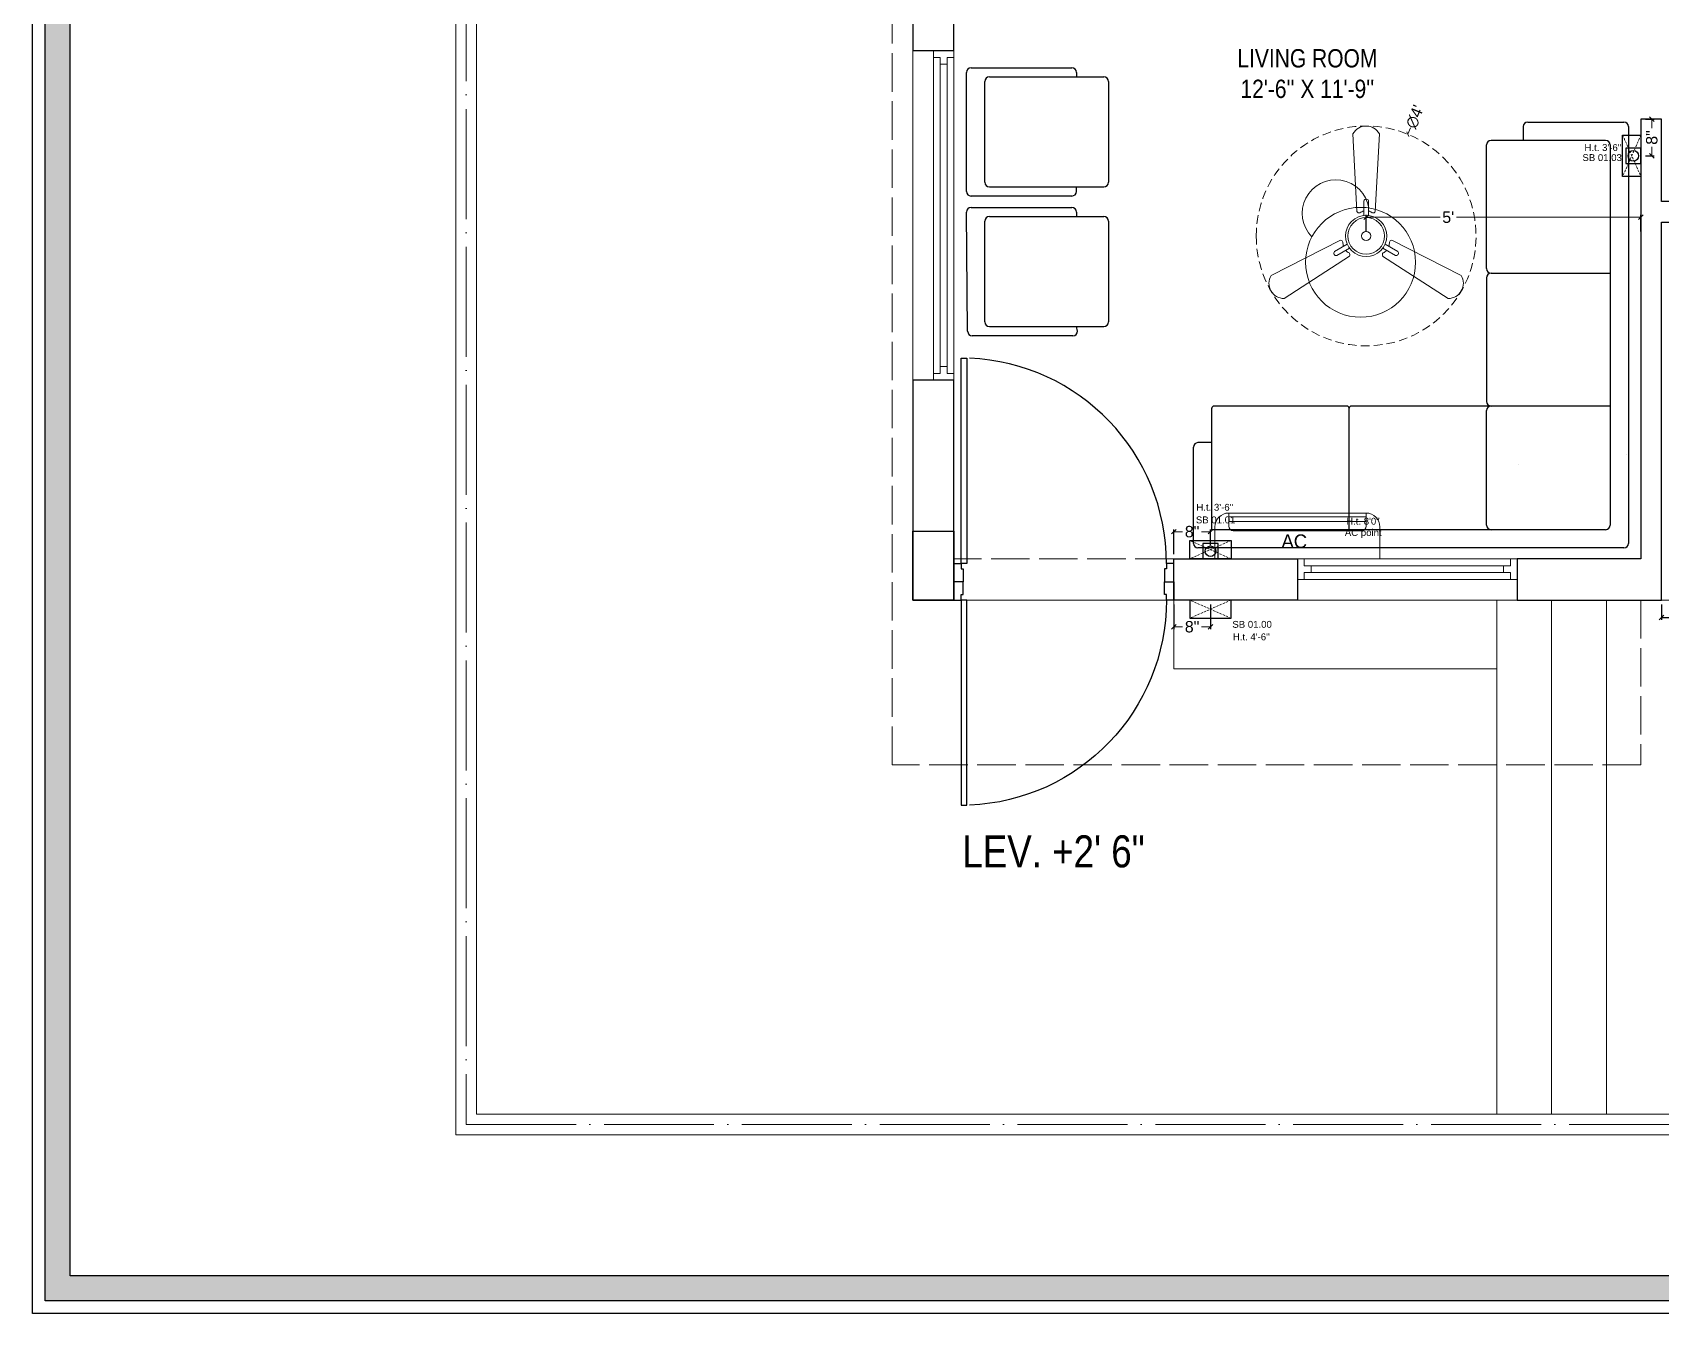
# Model space of a CAD drawing. Header units: millimetres. Extents: x 56222 to 3066687, y -650199 to -121287.
# Drawn here: x 295191.6 to 295547, y -356849.6 to -356569.9 of the extents above; entities that cross this region are included whole.
import ezdxf

# ---------------------------------------------------------------- set-up
doc = ezdxf.new("R2010")
doc.units = ezdxf.units.MM
doc.header["$MEASUREMENT"] = 0
doc.header["$PDMODE"] = 35
for name, pattern in [('ACAD_ISO02W100', [15, 12, -3]), ('ACAD_ISO04W100', [30, 24, -3, 0, -3]), ('DASHED', [0.75, 0.5, -0.25]), ('DASHED2', [0.375, 0.25, -0.125])]:
    doc.linetypes.add(name, pattern=pattern)
doc.layers.get('Defpoints').update_dxf_attribs({"color": 220})
for name, color, linetype in [('AR DOOR', 40, 'Continuous'), ('AR ELE-5', 134, 'Continuous'), ('GROUND FLOOR  ( Text )', 251, 'Continuous')]:
    doc.layers.add(name, color=color, linetype=linetype)
for name, color, linetype, lineweight in [('COLUMN', 1, 'Continuous', 30), ('dim05', 1, 'Continuous', 13), ('el', 7, 'Continuous', 20), ('ELEC-wires', 1, 'DASHED2', 13), ('Electrical', 84, 'Continuous', 30), ('FIRST FLOOR ( TEXT )', 7, 'Continuous', 9), ('FUR', 250, 'Continuous', 0), ('FURNITURE', 32, 'Continuous', 9), ('GROUND FLOOR', 7, 'Continuous', 9), ('GROUND FLOOR  ( PLINE )', 251, 'Continuous', 30), ('GROUND FLOOR ( DW_RAIL )', 7, 'Continuous', 9), ('NAME PLATE', 7, 'Continuous', 25), ('Text', 7, 'Continuous', 15), ('wall', 7, 'Continuous', 30), ('XX~SLAB ( BEAM )~ ( DIM )', 7, 'Continuous', 9)]:
    doc.layers.add(name, color=color, linetype=linetype, lineweight=lineweight)
doc.styles.add('Arial', font='arial.ttf')
doc.styles.add('century g', font='GOTHIC.TTF')
doc.styles.add("Cn_BT_0'-0", font='swissc.ttf')
doc.styles.add('KATHA', font='swissc.ttf')
doc.styles.get("Standard").update_dxf_attribs({"font": 'arial.ttf', "height": 6})
doc.styles.add('TEXT', font='eurr____.ttf')
doc.dimstyles.new('Archana', dxfattribs={"dimtxt": 2, "dimasz": 0.75, "dimexe": 0.5, "dimexo": 0.5, "dimgap": 0, "dimtad": 0, "dimzin": 0, "dimdsep": 46, "dimlunit": 4, "dimtxsty": 'century g', "dimblk": 'OBLIQUE', "dimcen": 0, "dimdle": 1, "dimclrd": 256, "dimclre": 256, "dimclrt": 256, "dimadec": 0, "dimazin": 0, "dimtfac": 1, "dimtofl": 0, "dimtmove": 1, "dimatfit": 3, "dimfxl": 1, "dimfxlon": 1, "dimtolj": 1, "dimtzin": 0, "dimlwd": -1, "dimlwe": -1, "dimarcsym": 0})
doc.dimstyles.new('ISO-25', dxfattribs={"dimtxt": 2.5, "dimasz": 1, "dimexe": 0.5, "dimexo": 1, "dimtad": 0, "dimdec": 1, "dimlunit": 4, "dimtxsty": 'Standard', "dimblk": 'OBLIQUE', "dimcen": 2.5, "dimclrd": 1, "dimclre": 1, "dimclrt": 5, "dimadec": 0, "dimazin": 0, "dimtfac": 1, "dimtdec": 1, "dimtmove": 0, "dimatfit": 3, "dimfxl": 1, "dimlwd": -1, "dimarcsym": 0})

# ---------------------------------------------------------------- blocks, each defined once
blk = doc.blocks.new('LAYOUT FILE')
at = {"layer": 'NAME PLATE', "true_color": 0xd39e00}
h = blk.add_hatch(color=42, dxfattribs=at)
h.paths.add_polyline_path([(3346889.83, -513806.18), (3346889.83, -514260.7), (3347535.56, -514260.7), (3347535.56, -513806.18)])
h.paths.add_polyline_path([(3346894.36, -513810.71), (3347531.03, -513810.71), (3347531.03, -514256.17), (3346894.36, -514256.17)], flags=16)
at = {"layer": 'NAME PLATE', "color": 42, "true_color": 0xd39e00}
for points in [[(3346887.56, -513803.91), (3347537.83, -513803.91), (3347537.83, -514262.96), (3346887.56, -514262.96)], [(3346889.83, -513806.18), (3347535.56, -513806.18), (3347535.56, -514260.7), (3346889.83, -514260.7)], [(3346894.36, -513810.71), (3347531.03, -513810.71), (3347531.03, -514256.17), (3346894.36, -514256.17)]]:
    blk.add_lwpolyline(points, close=True, dxfattribs=at)
blk = doc.blocks.new('*U20')
for points in [[(0, 0), (0, 1120), (30, 1120), (30, 0)], [(-40, 0), (0, 0), (0, -30), (10, -30), (10, -100), (-40, -100)], [(1160, 0), (1120, 0), (1120, -30), (1110, -30), (1110, -100), (1160, -100)]]:
    blk.add_lwpolyline(points, close=True)
at = {"layer": 'AR ELE-5', "linetype": 'ByBlock', "ltscale": 15}
blk.add_arc((-1.6, -0.7), 1121.6, 0.03474, 87.62699, dxfattribs=at)
blk = doc.blocks.new('_Oblique')
at = {"layer": 'wall', "color": 0, "lineweight": -2}
blk.add_line((-0.5, -0.5), (0.5, 0.5), dxfattribs=at)
blk = doc.blocks.new('*D369')
at = {"layer": 'Defpoints', "color": 0, "lineweight": 30, "transparency": 16777216}
for p in [(295547.28, -356693.82), (295551.78, -356693.82), (295551.78, -356697.63)]:
    blk.add_point(p, dxfattribs=at)
at = {"layer": 'dim05', "color": 5, "linetype": 'Continuous', "lineweight": -2, "transparency": 16777216}
for p, q in [((295547.28, -356694.82), (295547.28, -356698.13)), ((295551.78, -356694.82), (295551.78, -356698.13))]:
    blk.add_line(p, q, dxfattribs=at)
at = {"layer": 'dim05', "color": 5, "linetype": 'Continuous', "lineweight": 30, "transparency": 16777216}
for p, q in [((295547.28, -356697.63), (295551.78, -356697.63)), ((295549.53, -356697.63), (295550.53, -356702.56)), ((295550.53, -356702.56), (295551.78, -356702.56))]:
    blk.add_line(p, q, dxfattribs=at)
at = {"layer": 'dim05', "color": 5, "lineweight": 30, "transparency": 16777216, "rotation": 180}
blk.add_blockref('_Oblique', (295547.28, -356697.63), dxfattribs=at)
at = {"layer": 'dim05', "color": 5, "lineweight": 30, "transparency": 16777216}
blk.add_blockref('_Oblique', (295551.78, -356697.63), dxfattribs=at)
at = {"layer": 'dim05', "color": 5, "lineweight": 30, "transparency": 16777216, "insert": (295554.8, -356702.56), "char_height": 2.5, "attachment_point": 5, "style": 'Arial'}
blk.add_mtext('4{\\H1x;\\S1/2;}"', dxfattribs=at)
blk = doc.blocks.new('6616')
at = {"color": 242, "linetype": 'DASHED', "true_color": 0xcd2027}
for p, q in [((386784.79, -36915.77), (386775.78, -36911.78)), ((386784.79, -36911.78), (386775.78, -36915.77))]:
    blk.add_line(p, q, dxfattribs=at)
at = {"layer": 'ELEC-wires', "color": 5, "linetype": 'ByBlock', "lineweight": 30, "ltscale": 4}
blk.add_lwpolyline([(386775.78, -36911.78), (386784.79, -36911.78), (386784.79, -36915.77), (386775.78, -36915.77)], close=True, dxfattribs=at)
blk = doc.blocks.new('*D374')
at = {"layer": 'Defpoints', "color": 0, "lineweight": 30, "transparency": 16777216}
for p in [(295448.78, -356678.9), (295448.78, -356682.83), (295440.78, -356684.82)]:
    blk.add_point(p, dxfattribs=at)
at = {"layer": 'dim05', "color": 1, "linetype": 'Continuous', "lineweight": -2, "transparency": 16777216}
for p, q in [((295440.78, -356683.82), (295440.78, -356678.4)), ((295448.78, -356681.83), (295448.78, -356678.4))]:
    blk.add_line(p, q, dxfattribs=at)
at = {"layer": 'dim05', "color": 1, "linetype": 'Continuous', "transparency": 16777216}
for p, q in [((295440.78, -356678.9), (295442.72, -356678.9)), ((295448.78, -356678.9), (295446.85, -356678.9))]:
    blk.add_line(p, q, dxfattribs=at)
at = {"layer": 'dim05', "color": 1, "transparency": 16777216, "rotation": 180}
blk.add_blockref('_Oblique', (295440.78, -356678.9), dxfattribs=at)
at = {"layer": 'dim05', "color": 1, "transparency": 16777216}
blk.add_blockref('_Oblique', (295448.78, -356678.9), dxfattribs=at)
at = {"layer": 'dim05', "color": 5, "lineweight": 25, "transparency": 16777216, "insert": (295444.78, -356678.9), "char_height": 2.5, "attachment_point": 5, "style": 'Arial'}
blk.add_mtext('8"', dxfattribs=at)
blk = doc.blocks.new('ac paln')
at = {"layer": 'Electrical', "lineweight": 15}
for p, q in [((389238.69, -37646.36), (389238.69, -37610.34)), ((389238.69, -37610.34), (389245.67, -37610.34)), ((389244.81, -37642.35), (389244.81, -37614.35)), ((389245.81, -37613.35), (389248.68, -37613.35)), ((389246.82, -37643.35), (389246.82, -37613.35)), ((389247.82, -37643.35), (389247.82, -37613.35)), ((389248.68, -37613.35), (389248.68, -37643.35)), ((389248.68, -37643.35), (389248.68, -37613.35)), ((389245.81, -37643.35), (389248.68, -37643.35)), ((389248.68, -37643.35), (389248.68, -37643.35)), ((389245.67, -37646.36), (389238.69, -37646.36))]:
    blk.add_line(p, q, dxfattribs=at)
for centre, start, end in [((389245.67, -37613.35), 0, 90), ((389245.67, -37643.35), 270, 0)]:
    blk.add_arc(centre, 3.01, start, end, dxfattribs=at)
at = {"layer": 'Electrical', "lineweight": 15, "extrusion": (0, 0, -1)}
for centre, start_param, end_param in [((389245.81, -37614.35), -0.785398, 0.785398), ((389245.81, -37642.35), 3.926991, 5.497787)]:
    blk.add_ellipse(centre, major_axis=(-0.71, 0.71), ratio=1, start_param=start_param, end_param=end_param, dxfattribs=at)
at = {"layer": 'Text', "style": 'TEXT'}
blk.add_text('AC', height=3, rotation=270, dxfattribs=at).set_placement((389241.02, -37624.87))
blk = doc.blocks.new('*D376')
at = {"layer": 'Defpoints', "color": 0, "lineweight": 30, "transparency": 16777216}
for p in [(295440.78, -356693.82), (295448.78, -356693.82), (295448.78, -356699.67)]:
    blk.add_point(p, dxfattribs=at)
at = {"layer": 'dim05', "color": 1, "linetype": 'Continuous', "lineweight": -2, "transparency": 16777216}
for p, q in [((295440.78, -356694.82), (295440.78, -356700.17)), ((295448.78, -356694.82), (295448.78, -356700.17))]:
    blk.add_line(p, q, dxfattribs=at)
at = {"layer": 'dim05', "color": 1, "linetype": 'Continuous', "transparency": 16777216}
for p, q in [((295440.78, -356699.67), (295442.72, -356699.67)), ((295448.78, -356699.67), (295446.85, -356699.67))]:
    blk.add_line(p, q, dxfattribs=at)
at = {"layer": 'dim05', "color": 1, "transparency": 16777216, "rotation": 180}
blk.add_blockref('_Oblique', (295440.78, -356699.67), dxfattribs=at)
at = {"layer": 'dim05', "color": 1, "transparency": 16777216}
blk.add_blockref('_Oblique', (295448.78, -356699.67), dxfattribs=at)
at = {"layer": 'dim05', "color": 5, "lineweight": 25, "transparency": 16777216, "insert": (295444.78, -356699.67), "char_height": 2.5, "attachment_point": 5, "style": 'Arial'}
blk.add_mtext('8"', dxfattribs=at)
blk = doc.blocks.new('*D377')
at = {"layer": 'Defpoints', "color": 0, "lineweight": 30, "transparency": 16777216}
for p in [(295542.78, -356588.82), (295542.78, -356596.82), (295545.16, -356596.82)]:
    blk.add_point(p, dxfattribs=at)
at = {"layer": 'dim05', "color": 1, "linetype": 'Continuous', "lineweight": -2, "transparency": 16777216}
for p, q in [((295543.78, -356588.82), (295545.66, -356588.82)), ((295543.78, -356596.82), (295545.66, -356596.82))]:
    blk.add_line(p, q, dxfattribs=at)
at = {"layer": 'dim05', "color": 1, "linetype": 'Continuous', "transparency": 16777216}
for p, q in [((295545.16, -356588.82), (295545.16, -356590.76)), ((295545.16, -356596.82), (295545.16, -356594.88))]:
    blk.add_line(p, q, dxfattribs=at)
at = {"layer": 'dim05', "color": 1, "transparency": 16777216}
for p, rotation in [((295545.16, -356588.82), 90), ((295545.16, -356596.82), 270)]:
    blk.add_blockref('_Oblique', p, dxfattribs=dict(at, rotation=rotation))
at = {"layer": 'dim05', "color": 5, "lineweight": 25, "transparency": 16777216, "insert": (295545.16, -356592.82), "char_height": 2.5, "attachment_point": 5, "rotation": 90, "style": 'Arial'}
blk.add_mtext('8"', dxfattribs=at)
blk = doc.blocks.new('fan')
at = {"layer": 'Electrical', "lineweight": 15, "ltscale": 20}
for p, q in [((3300835.29, -509900.78), (3300836.47, -509923.43)), ((3300841.81, -509923.43), (3300842.99, -509900.78)), ((3300838.47, -509924.57), (3300838.47, -509920.25)), ((3300839.81, -509920.28), (3300839.81, -509924.57)), ((3300831.66, -509931.77), (3300811.45, -509942.07)), ((3300866.83, -509942.07), (3300846.62, -509931.77)), ((3300815.3, -509948.74), (3300834.33, -509936.39)), ((3300829.93, -509935.08), (3300833.64, -509932.93)), ((3300834.31, -509934.09), (3300830.57, -509936.25)), ((3300843.95, -509936.39), (3300862.98, -509948.74)), ((3300847.68, -509936.23), (3300843.97, -509934.09)), ((3300844.64, -509932.93), (3300848.38, -509935.09))]:
    blk.add_line(p, q, dxfattribs=at)
at = {"layer": 'Electrical', "linetype": 'DASHED', "lineweight": 15, "ltscale": 5}
blk.add_circle((3300839.14, -509930.53), 32, dxfattribs=at)
at = {"layer": 'Electrical', "lineweight": 15, "ltscale": 20}
for centre, major_axis, start_param, end_param in [((3300839.14, -509902.94), (3.12, 3.12), -0.272136, 1.842967), ((3300839.13, -509920.5), (0.501, 0.501), -0.465536, 1.983618), ((3300839.14, -509930.53), (4.24, -4.24), 3.14161, 9.424795), ((3300839.14, -509930.53), (3.77, -3.77), 1.749190548672175e-05, 6.283202799085073), ((3300837.1, -509923.08), (0.51, 0.51), 2.863014, 4.257784), ((3300839.14, -509926.42), (2.27, -2.27), 2.565057, 2.951308), ((3300839.14, -509926.42), (2.27, 2.27), 0.19032, 0.57657), ((3300841.18, -509923.08), (0.51, -0.51), 5.167028, 6.561799), ((3300831.67, -509932.49), (0.51, -0.51), 0.978238, 2.373008), ((3300835.59, -509932.58), (2.27, -2.27), 3.855511, 4.241762), ((3300839.14, -509930.53), (0.943, 0.943), 1.570814, 7.853999), ((3300842.69, -509932.58), (2.27, 2.27), 5.183051, 5.569301), ((3300846.61, -509932.49), (0.51, -0.51), 2.339416, 3.734186), ((3300830.46, -509935.55), (0.501, -0.501), 3.199655, 5.648809), ((3300835.59, -509932.58), (2.27, -2.27), 4.659452, 5.045703), ((3300833.71, -509936.02), (0.51, 0.51), -1.325776, 0.068994), ((3300844.57, -509936.02), (0.51, -0.51), 3.072633, 4.467404), ((3300842.69, -509932.58), (2.27, 2.27), 4.37911, 4.765361), ((3300847.83, -509935.54), (0.501, 0.501), 3.723254, 6.172408), ((3300815.25, -509944.32), (3.12, -3.12), 3.393055, 5.508159), ((3300863.03, -509944.32), (3.12, -3.12), 5.48745, 7.602554)]:
    blk.add_ellipse(centre, major_axis=major_axis, ratio=1, start_param=start_param, end_param=end_param, dxfattribs=at)
blk = doc.blocks.new('*D386')
at = {"layer": 'Defpoints', "color": 0, "lineweight": 30, "transparency": 16777216}
for p in [(295542.78, -356610.24), (295482.78, -356614.32), (295542.78, -356614.32)]:
    blk.add_point(p, dxfattribs=at)
at = {"layer": 'dim05', "color": 1, "linetype": 'Continuous', "lineweight": -2, "transparency": 16777216}
for p, q in [((295482.78, -356613.32), (295482.78, -356609.74)), ((295542.78, -356613.32), (295542.78, -356609.74))]:
    blk.add_line(p, q, dxfattribs=at)
at = {"layer": 'dim05', "color": 1, "linetype": 'Continuous', "transparency": 16777216}
for p, q in [((295482.78, -356610.24), (295498.92, -356610.24)), ((295542.78, -356610.24), (295502.48, -356610.24))]:
    blk.add_line(p, q, dxfattribs=at)
at = {"layer": 'dim05', "color": 1, "transparency": 16777216, "rotation": 180}
blk.add_blockref('_Oblique', (295482.78, -356610.24), dxfattribs=at)
at = {"layer": 'dim05', "color": 1, "transparency": 16777216}
blk.add_blockref('_Oblique', (295542.78, -356610.24), dxfattribs=at)
at = {"layer": 'dim05', "color": 5, "lineweight": 25, "transparency": 16777216, "insert": (295500.7, -356610.24), "char_height": 2.5, "attachment_point": 5, "style": 'Arial'}
blk.add_mtext("5'", dxfattribs=at)
blk = doc.blocks.new('*D392')
at = {"layer": 'Defpoints', "color": 0, "lineweight": 30, "transparency": 16777216}
for p in [(295491.87, -356592.11), (295473.69, -356636.53)]:
    blk.add_point(p, dxfattribs=at)
at = {"layer": 'dim05', "transparency": 16777216}
blk.add_line((295492.44, -356590.72), (295491.87, -356592.11), dxfattribs=at)
at = {"layer": 'dim05', "transparency": 16777216, "xscale": 0.75, "yscale": 0.75, "zscale": 0.75, "rotation": 247.74434519666}
blk.add_blockref('_Oblique', (295491.87, -356592.11), dxfattribs=at)
at = {"layer": 'dim05', "color": 5, "lineweight": 25, "transparency": 16777216, "insert": (295493.43, -356588.3), "char_height": 2.5, "attachment_point": 5, "rotation": 67.7443, "style": 'century g'}
blk.add_mtext("\\A1;∅4'", dxfattribs=at)

msp = doc.modelspace()

# ---------------------------------------------------------------- linework, layer by layer
at = {"layer": 'COLUMN'}
msp.add_lwpolyline([(295383.783, -356678.82), (295392.783, -356678.82), (295392.783, -356693.82), (295383.783, -356693.82)], close=True, dxfattribs=at)
at = {"layer": 'FUR'}
for p, q in [((295516.062, -356664.131), (295516.062, -356664.131)), ((295539.651, -356662.131), (295539.651, -356662.131))]:
    msp.add_line(p, q, dxfattribs=at)
at = {"layer": 'FURNITURE', "lineweight": 30}
for p, q in [((295395.51, -356604.601), (295395.51, -356578.601)), ((295396.51, -356577.601), (295418.51, -356577.601)), ((295400.51, -356579.601), (295425.51, -356579.601)), ((295419.51, -356578.601), (295419.51, -356579.601)), ((295399.51, -356602.601), (295399.51, -356580.601)), ((295426.51, -356580.601), (295426.51, -356602.601)), ((295517.067, -356590.457), (295517.067, -356593.457)), ((295518.067, -356589.457), (295539.067, -356589.457)), ((295540.067, -356590.457), (295540.067, -356681.457)), ((295509.067, -356621.457), (295509.067, -356594.457)), ((295532.067, -356593.457), (295510.067, -356593.457)), ((295535.067, -356593.457), (295532.067, -356593.457)), ((295536.067, -356594.457), (295536.067, -356677.457)), ((295400.51, -356603.601), (295403.51, -356603.601)), ((295403.51, -356603.601), (295425.51, -356603.601)), ((295419.51, -356604.601), (295419.51, -356603.601)), ((295418.51, -356605.601), (295396.51, -356605.601)), ((295396.51, -356608.101), (295418.51, -356608.101)), ((295395.774, -356635.118), (295395.51, -356609.101)), ((295399.51, -356633.101), (295399.51, -356611.101)), ((295400.51, -356610.101), (295425.51, -356610.101)), ((295419.51, -356609.101), (295419.51, -356610.101)), ((295426.51, -356611.101), (295426.51, -356633.101)), ((295510.067, -356622.457), (295536.067, -356622.457)), ((295509.067, -356623.457), (295509.067, -356650.457)), ((295418.774, -356636.118), (295396.774, -356636.118)), ((295400.51, -356634.101), (295403.51, -356634.101)), ((295403.51, -356634.101), (295425.51, -356634.101)), ((295419.774, -356635.118), (295419.51, -356634.101)), ((295449.067, -356678.457), (295449.067, -356651.957)), ((295478.567, -356651.457), (295449.567, -356651.457)), ((295479.067, -356678.457), (295479.067, -356651.957)), ((295536.067, -356651.457), (295479.567, -356651.457)), ((295509.067, -356677.457), (295509.067, -356652.457)), ((295445.067, -356681.457), (295445.067, -356660.457)), ((295449.067, -356659.457), (295446.067, -356659.457)), ((295535.067, -356678.457), (295449.067, -356678.457)), ((295539.067, -356682.457), (295446.067, -356682.457))]:
    msp.add_line(p, q, dxfattribs=at)
at = {"layer": 'FURNITURE'}
msp.add_circle((295481.578, -356620.075, 0.069), 12, dxfattribs=at)
at = {"layer": 'FURNITURE', "lineweight": 30}
for centre, radius, start, end in [((295396.51, -356578.601), 1, 90, 180), ((295400.51, -356580.601), 1, 90, 180), ((295418.51, -356578.601), 1, 0, 90), ((295425.51, -356580.601), 1, 0, 90), ((295518.067, -356590.457), 1, 90, 180), ((295539.067, -356590.457), 1, 0, 90), ((295510.067, -356594.457), 1, 90, 180), ((295535.067, -356594.457), 1, 0, 90), ((295396.51, -356604.601), 1, 180, 270), ((295400.51, -356602.601), 1, 180, 270), ((295418.51, -356604.601), 1, 270, 0), ((295425.51, -356602.601), 1, 270, 0), ((295396.51, -356609.101), 1, 90, 180), ((295418.51, -356609.101), 1, 0, 90), ((295400.51, -356611.101), 1, 90, 180), ((295425.51, -356611.101), 1, 0, 90), ((295510.067, -356621.457), 1, 180, 270), ((295510.067, -356623.457), 1, 90, 180), ((295400.51, -356633.101), 1, 180, 270), ((295425.51, -356633.101), 1, 270, 0), ((295396.774, -356635.118), 1, 180, 270), ((295418.774, -356635.118), 1, 270, 0), ((295510.067, -356650.457), 1, 180, 270), ((295449.567, -356651.957), 0.5, 90, 180), ((295478.567, -356651.957), 0.5, 0, 90), ((295479.567, -356651.957), 0.5, 90, 180), ((295510.067, -356652.457), 1, 90, 180), ((295446.067, -356660.457), 1, 90, 180), ((295510.067, -356677.457), 1, 180, 270), ((295510.067, -356677.457), 1, 180, 270), ((295535.067, -356677.457), 1, 270, 0), ((295446.067, -356681.457), 1, 180, 270), ((295539.067, -356681.457), 1, 270, 0)]:
    msp.add_arc(centre, radius, start, end, dxfattribs=at)
at = {"layer": 'FURNITURE'}
msp.add_arc((295476.142, -356609.377, 0.069), 7.313, 9.19778, 224.68027, dxfattribs=at)
at = {"layer": 'GROUND FLOOR'}
for p, q in [((295284.033, -356343.57), (295284.033, -356810.57)), ((295288.533, -356348.07), (295288.533, -356806.07)), ((295383.783, -356401.32), (295383.783, -356693.82)), ((295392.783, -356543.82), (295392.783, -356693.82)), ((295392.783, -356573.82), (295383.783, -356573.82)), ((295392.783, -356645.82), (295383.783, -356645.82)), ((295542.783, -356684.82), (295440.783, -356684.82)), ((295440.783, -356684.82), (295440.783, -356693.82)), ((295784.283, -356693.82), (295383.783, -356693.82)), ((295511.283, -356693.82), (295511.283, -356806.07)), ((295523.283, -356693.82), (295523.283, -356806.07)), ((295535.283, -356693.82), (295535.283, -356806.07)), ((295288.533, -356806.07), (295784.283, -356806.07)), ((295284.033, -356810.57), (295784.283, -356810.57))]:
    msp.add_line(p, q, dxfattribs=at)
at = {"layer": 'GROUND FLOOR', "linetype": 'ACAD_ISO02W100', "ltscale": 0.7}
msp.add_line((295440.783, -356684.82), (295392.783, -356684.82), dxfattribs=at)
at = {"layer": 'GROUND FLOOR', "color": 1, "linetype": 'ACAD_ISO04W100'}
msp.add_lwpolyline([(295784.283, -356345.82), (295286.283, -356345.82), (295286.283, -356808.32), (295784.283, -356808.32)], dxfattribs=at)
at = {"layer": 'GROUND FLOOR', "color": 1, "linetype": 'ACAD_ISO02W100', "ltscale": 0.7}
msp.add_lwpolyline([(295542.783, -356693.82), (295542.783, -356729.82), (295379.283, -356729.82), (295379.283, -356377.32), (295383.783, -356377.32)], dxfattribs=at)
at = {"layer": 'GROUND FLOOR  ( PLINE )'}
for points in [[(295392.783, -356543.82), (295452.783, -356543.82), (295452.783, -356539.32), (295392.783, -356539.32), (295392.783, -356528.82), (295383.783, -356528.82), (295383.783, -356573.82), (295392.783, -356573.82)], [(295547.283, -356611.32), (295589.283, -356611.32), (295589.283, -356588.82), (295584.783, -356588.82), (295584.783, -356606.82), (295547.283, -356606.82), (295547.283, -356588.82), (295542.783, -356588.82), (295542.783, -356684.82), (295515.783, -356684.82), (295515.783, -356693.82), (295547.283, -356693.82)], [(295392.783, -356645.82), (295383.783, -356645.82), (295383.783, -356693.82), (295392.783, -356693.82)], [(295440.783, -356684.82), (295467.783, -356684.82), (295467.783, -356693.82), (295440.783, -356693.82)]]:
    msp.add_lwpolyline(points, close=True, dxfattribs=at)
at = {"layer": 'GROUND FLOOR ( DW_RAIL )'}
for points in [[(295392.783, -356645.82), (295392.783, -356644.32), (295391.283, -356644.32), (295391.283, -356642.82), (295389.783, -356642.82), (295389.783, -356576.82), (295391.283, -356576.82), (295391.283, -356575.32), (295392.783, -356575.32), (295392.783, -356573.82), (295388.283, -356573.82), (295388.283, -356575.32), (295389.783, -356575.32), (295389.783, -356576.82), (295391.283, -356576.82), (295391.283, -356642.82), (295389.783, -356642.82), (295389.783, -356644.32), (295388.283, -356644.32), (295388.283, -356645.82), (295392.783, -356645.82), (295392.783, -356573.82), (295388.283, -356573.82), (295388.283, -356645.82)], [(295467.783, -356684.82), (295515.783, -356684.82), (295515.783, -356693.82), (295467.783, -356693.82)], [(295515.783, -356684.82), (295514.283, -356684.82), (295514.283, -356686.32), (295512.783, -356686.32), (295512.783, -356687.82), (295470.783, -356687.82), (295470.783, -356686.32), (295469.283, -356686.32), (295469.283, -356684.82), (295467.783, -356684.82), (295467.783, -356689.32), (295469.283, -356689.32), (295469.283, -356687.82), (295470.783, -356687.82), (295470.783, -356686.32), (295512.783, -356686.32), (295512.783, -356687.82), (295514.283, -356687.82), (295514.283, -356689.32), (295515.783, -356689.32), (295515.783, -356684.82), (295467.783, -356684.82), (295467.783, -356689.32), (295515.783, -356689.32)]]:
    msp.add_lwpolyline(points, close=True, dxfattribs=at)
at = {"layer": 'XX~SLAB ( BEAM )~ ( DIM )', "color": 5, "lineweight": 30}
for points in [[(295539.455, -356598.475), (295542.774, -356598.475), (295542.791, -356595.165), (295539.473, -356595.165)], [(295447.123, -356684.82), (295450.442, -356684.82), (295450.459, -356681.51), (295447.14, -356681.51)]]:
    msp.add_lwpolyline(points, close=True, dxfattribs=at)
at = {"layer": 'XX~SLAB ( BEAM )~ ( DIM )'}
msp.add_lwpolyline([(295440.783, -356693.82), (295511.283, -356693.82), (295511.283, -356708.858), (295440.783, -356708.858)], close=True, dxfattribs=at)
at = {"layer": 'XX~SLAB ( BEAM )~ ( DIM )', "color": 5, "lineweight": 30}
for centre in [(295541.128, -356596.82), (295448.796, -356683.165)]:
    msp.add_circle(centre, 1.155, dxfattribs=at)

# ---------------------------------------------------------------- block references
at = {"layer": 'AR DOOR', "linetype": 'ByBlock', "lineweight": -2, "extrusion": (0, 0, -1), "xscale": -0.04000000000002399, "yscale": 0.04000000000002399, "zscale": -0.04000000000002399}
msp.add_blockref('*U20', (-295394.383, -356685.82), dxfattribs=at)
at = {"layer": 'AR DOOR', "linetype": 'ByBlock', "lineweight": -2, "extrusion": (0, 0, -1), "xscale": 0.04000000000002399, "yscale": 0.04000000000002399, "zscale": -0.04000000000002399, "rotation": 180}
msp.add_blockref('*U20', (-295394.383, -356693.82), dxfattribs=at)
at = {"layer": 'dim05', "color": 1, "lineweight": 35, "xscale": -0.7500069902881101, "yscale": 0.7500069902881101, "zscale": 0.7500069902881101}
msp.add_blockref('fan', (2771135.212, 25837.141), dxfattribs=at)
at = {"layer": 'el', "color": 1, "rotation": 90}
msp.add_blockref('6616', (258627.012, -743377.107), dxfattribs=at)
at = {"layer": 'el', "color": 18, "true_color": 0x000000, "rotation": 89.9999999998496}
msp.add_blockref('ac paln', (257839.433, -745923.508), dxfattribs=at)
at = {"layer": 'el', "color": 1}
msp.add_blockref('6616', (-91331.505, -319769.049), dxfattribs=at)
at = {"layer": 'el', "color": 1, "xscale": -1, "rotation": 180.0000000001202}
msp.add_blockref('6616', (-91331.505, -393609.591), dxfattribs=at)
at = {"layer": 'NAME PLATE', "lineweight": 0, "xscale": 1.209046105522275, "yscale": 1.209046105522275, "zscale": 1.209046105522275}
msp.add_blockref('LAYOUT FILE', (-3751349.773, 264918.029, 0.126), dxfattribs=at)

# ---------------------------------------------------------------- texts
at = {"layer": 'Electrical', "color": 240, "true_color": 0xed1f24, "transparency": 33554687}
for s, p in [('H.t. 3\'-6"', (295530.457, -356595.761)), ("H.t. 3'-6''", (295445.711, -356674.318)), ('H.t. 8\'0"', (295478.414, -356677.363)), ("H.t. 4'-6''", (295453.673, -356702.615))]:
    msp.add_text(s, height=1.5, dxfattribs=at).set_placement(p)
at = {"layer": 'Electrical', "color": 5, "transparency": 33554687}
for s, p in [('SB 01.03 ', (295530.006, -356597.959)), ('SB 01.01 ', (295445.607, -356677.07)), ('AC point', (295478.132, -356679.833)), ('SB 01.00 ', (295453.569, -356699.883))]:
    msp.add_text(s, height=1.5, dxfattribs=at).set_placement(p)
at = {"layer": 'FIRST FLOOR ( TEXT )', "insert": (295469.952, -356578.89), "char_height": 4, "attachment_point": 5, "style": 'KATHA'}
msp.add_mtext("LIVING ROOM\\P12'-6'' X 11'-9''", dxfattribs=at)
at = {"layer": 'GROUND FLOOR  ( Text )', "color": 1, "insert": (295414.526, -356748.751), "char_height": 7, "attachment_point": 5, "style": "Cn_BT_0'-0"}
msp.add_mtext('LEV. +2\' 6"', dxfattribs=at)

# ---------------------------------------------------------------- dimensions: what is measured, and where the dimension line sits
at = {"layer": 'dim05', "color": 27, "lineweight": 25, "true_color": 0x7d5120}
dim = msp.add_diameter_dim_2p(p1=(295473.693, -356636.532), p2=(295491.872, -356592.108), dimstyle='Archana', override={"dimtxt": 2.5, "dimclrt": 5}, dxfattribs=at)
dim.commit()
dim.dimension.update_dxf_attribs({"geometry": '*D392', "text_midpoint": (295493.431, -356588.3)})
dim = msp.add_linear_dim(base=(295545.161, -356596.82), p1=(295542.783, -356588.82), p2=(295542.783, -356596.82), angle=90, dimstyle='ISO-25', override={"dimtxsty": 'Arial'}, dxfattribs=at)
dim.commit()
dim.dimension.update_dxf_attribs({"geometry": '*D377', "text_midpoint": (295545.161, -356592.82)})
dim = msp.add_linear_dim(base=(295542.783, -356610.242), p1=(295482.783, -356614.32), p2=(295542.783, -356614.32), dimstyle='ISO-25', override={"dimtxsty": 'Arial'}, dxfattribs=at)
dim.commit()
dim.dimension.update_dxf_attribs({"geometry": '*D386', "text_midpoint": (295500.7, -356610.242), "dimtype": 160})
for base, p1, p2, picture, middle in [((295448.783, -356678.904), (295440.783, -356684.82), (295448.783, -356682.827), '*D374', (295444.783, -356678.904)), ((295448.783, -356699.67), (295440.783, -356693.82), (295448.783, -356693.82), '*D376', (295444.783, -356699.67))]:
    dim = msp.add_linear_dim(base=base, p1=p1, p2=p2, dimstyle='ISO-25', override={"dimtxsty": 'Arial'}, dxfattribs=at)
    dim.commit()
    dim.dimension.update_dxf_attribs({"geometry": picture, "text_midpoint": middle})
at = {"layer": 'dim05', "color": 27, "lineweight": 30, "true_color": 0x7d5120}
dim = msp.add_linear_dim(base=(295551.783, -356697.634), p1=(295547.283, -356693.82), p2=(295551.783, -356693.82), dimstyle='ISO-25', override={"dimtxsty": 'Arial', "dimclrd": 5, "dimclre": 5, "dimtmove": 1, "dimlwd": 30}, dxfattribs=at)
dim.commit()
dim.dimension.update_dxf_attribs({"geometry": '*D369', "text_midpoint": (295552.405, -356702.556), "dimtype": 160})

doc.saveas('drawing.dxf')
